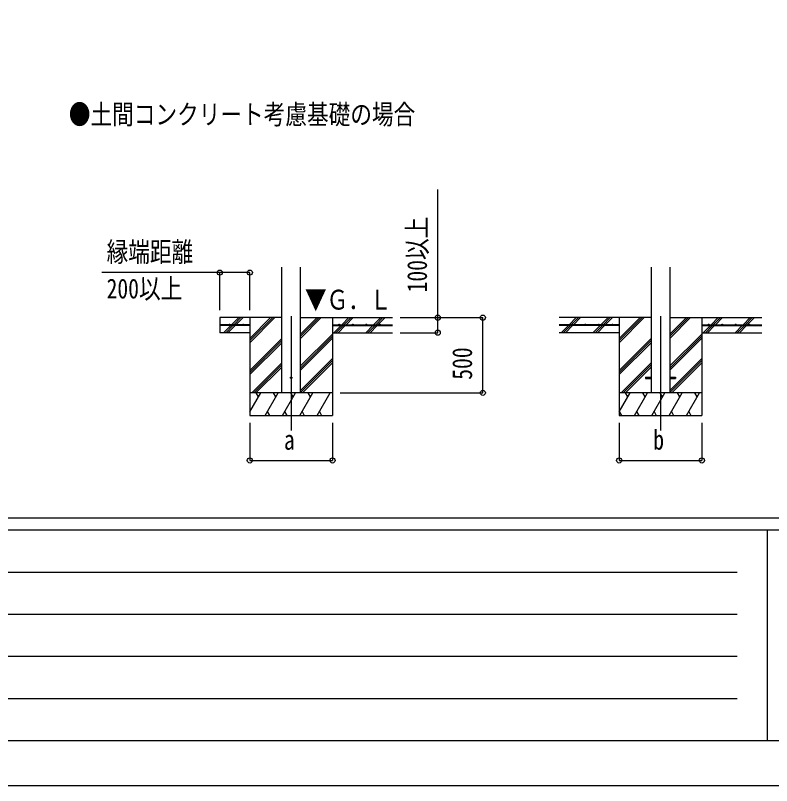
# Model space of a CAD drawing. Units: millimetres, scale not verified. Extents: x -16820 to 16820, y -11880 to 11880.
# Drawn here: x -10221 to -5191, y -11880 to -6756 of the extents above; entities that cross this region are included whole.
import ezdxf
from ezdxf.enums import TextEntityAlignment as Align

# ---------------------------------------------------------------- set-up
doc = ezdxf.new("R2010")
doc.units = ezdxf.units.MM
doc.header["$LTSCALE"] = 50
for name, color, linetype in [('0-2_USER1', 3, 'Continuous'), ('0-4_YKK_12', 2, 'Continuous'), ('0-5_YKK_13', 4, 'Continuous'), ('0-6_YKK_A1', 4, 'Continuous'), ('0-7_YKK_D', 6, 'Continuous'), ('0-8_YKK_ZWAK', 7, 'Continuous')]:
    doc.layers.add(name, color=color, linetype=linetype)
doc.styles.add('ＭＳ ゴシック', font='')
doc.styles.get('ＭＳ ゴシック').set_extended_font_data('MS Gothic')

msp = doc.modelspace()

# ---------------------------------------------------------------- linework, layer by layer
at = {"layer": '0-4_YKK_12'}
for p, q in [((-8386.92, -8757.79), (-8386.92, -9517)), ((-5929.92, -8757.79), (-5929.92, -9517))]:
    msp.add_line(p, q, dxfattribs=at)
at = {"layer": '0-5_YKK_13'}
for p, q in [((-6029.92, -9162.5), (-6029.92, -9171.5)), ((-6029.92, -9162.5), (-5992.42, -9162.5)), ((-5867.42, -9162.5), (-5829.92, -9162.5)), ((-5829.92, -9162.5), (-5829.92, -9171.5)), ((-6029.92, -9171.5), (-5992.42, -9171.5)), ((-5867.42, -9171.5), (-5829.92, -9171.5))]:
    msp.add_line(p, q, dxfattribs=at)
msp.add_circle((-8386.92, -9167), 5, dxfattribs=at)
at = {"layer": '0-6_YKK_A1'}
for p, q in [((-8449.42, -9267), (-8449.42, -8431.65)), ((-8324.42, -9267), (-8324.42, -8431.65)), ((-5992.42, -8430.65), (-5992.42, -9267)), ((-5867.42, -8430.65), (-5867.42, -9267)), ((-8782.96, -8814.5), (-8735.46, -8767)), ((-8768.81, -8814.5), (-8721.31, -8767)), ((-8754.67, -8814.5), (-8707.17, -8767)), ((-8661.92, -8767), (-8661.92, -9417)), ((-8661.92, -8933.88), (-8495.04, -8767)), ((-8661.92, -8919.74), (-8509.18, -8767)), ((-8661.92, -8905.6), (-8523.32, -8767)), ((-8324.42, -8904.75), (-8186.67, -8767)), ((-8324.42, -8890.61), (-8200.81, -8767)), ((-8324.42, -8876.46), (-8214.96, -8767)), ((-8324.42, -8767), (-7711.92, -8767)), ((-8111.92, -8767), (-8111.92, -9417)), ((-8050.32, -8814.5), (-8002.82, -8767)), ((-8036.18, -8814.5), (-7988.68, -8767)), ((-8022.04, -8814.5), (-7974.54, -8767)), ((-7838.19, -8814.5), (-7790.69, -8767)), ((-7824.05, -8814.5), (-7776.55, -8767)), ((-7809.91, -8814.5), (-7762.41, -8767)), ((-5992.42, -8767), (-6604.92, -8767)), ((-6538.09, -8814.5), (-6490.59, -8767)), ((-6519.09, -8809.64), (-6476.45, -8767)), ((-6509.8, -8814.5), (-6462.3, -8767)), ((-6325.96, -8814.5), (-6278.46, -8767)), ((-6311.81, -8814.5), (-6264.31, -8767)), ((-6297.67, -8814.5), (-6250.17, -8767)), ((-6204.92, -8767), (-6204.92, -9417)), ((-6204.92, -8933.88), (-6038.04, -8767)), ((-6204.92, -8919.74), (-6052.18, -8767)), ((-6204.92, -8905.6), (-6066.32, -8767)), ((-5867.42, -8904.75), (-5729.67, -8767)), ((-5867.42, -8890.61), (-5743.81, -8767)), ((-5867.42, -8876.46), (-5757.96, -8767)), ((-5867.42, -8767), (-5254.92, -8767)), ((-5654.92, -8767), (-5654.92, -9417)), ((-5593.32, -8814.5), (-5545.82, -8767)), ((-5579.18, -8814.5), (-5531.68, -8767)), ((-5565.04, -8814.5), (-5517.54, -8767)), ((-5381.19, -8814.5), (-5333.69, -8767)), ((-5367.05, -8814.5), (-5319.55, -8767)), ((-5352.91, -8814.5), (-5305.41, -8767)), ((-8661.92, -8814.5), (-8861.92, -8814.5)), ((-8661.92, -8819.5), (-8861.92, -8819.5)), ((-8834.05, -8865.6), (-8787.96, -8819.5)), ((-8821.31, -8867), (-8773.81, -8819.5)), ((-8807.17, -8867), (-8759.67, -8819.5)), ((-8661.92, -8814.5), (-8661.92, -8819.5)), ((-8111.92, -8814.5), (-7711.92, -8814.5)), ((-8111.92, -8814.5), (-8111.92, -8819.5)), ((-8111.92, -8819.5), (-7711.92, -8819.5)), ((-8102.82, -8867), (-8055.32, -8819.5)), ((-8088.68, -8867), (-8041.18, -8819.5)), ((-8074.54, -8867), (-8027.04, -8819.5)), ((-7890.69, -8867), (-7843.19, -8819.5)), ((-7876.55, -8867), (-7829.05, -8819.5)), ((-7862.41, -8867), (-7814.91, -8819.5)), ((-6204.92, -8814.5), (-6604.92, -8814.5)), ((-6204.92, -8819.5), (-6604.92, -8819.5)), ((-6590.59, -8867), (-6543.09, -8819.5)), ((-6576.45, -8867), (-6528.95, -8819.5)), ((-6562.3, -8867), (-6514.8, -8819.5)), ((-6523.95, -8814.5), (-6522.28, -8812.83)), ((-6377.05, -8865.6), (-6330.96, -8819.5)), ((-6364.31, -8867), (-6316.81, -8819.5)), ((-6350.17, -8867), (-6302.67, -8819.5)), ((-6204.92, -8814.5), (-6204.92, -8819.5)), ((-5654.92, -8814.5), (-5254.92, -8814.5)), ((-5654.92, -8814.5), (-5654.92, -8819.5)), ((-5654.92, -8819.5), (-5254.92, -8819.5)), ((-5645.82, -8867), (-5598.32, -8819.5)), ((-5631.68, -8867), (-5584.18, -8819.5)), ((-5617.54, -8867), (-5570.04, -8819.5)), ((-5433.69, -8867), (-5386.19, -8819.5)), ((-5419.55, -8867), (-5372.05, -8819.5)), ((-5405.41, -8867), (-5357.91, -8819.5)), ((-8661.92, -8867), (-8861.92, -8867)), ((-8661.92, -9117.73), (-8449.42, -8905.23)), ((-8324.42, -9088.59), (-8111.92, -8876.1)), ((-8324.42, -9102.74), (-8111.92, -8890.24)), ((-8324.42, -9116.88), (-8111.92, -8904.38)), ((-8111.92, -8867), (-7711.92, -8867)), ((-6204.92, -8867), (-6604.92, -8867)), ((-6204.92, -9117.73), (-5992.42, -8905.23)), ((-5867.42, -9088.59), (-5654.92, -8876.1)), ((-5867.42, -9102.74), (-5654.92, -8890.24)), ((-5867.42, -9116.88), (-5654.92, -8904.38)), ((-5654.92, -8867), (-5254.92, -8867)), ((-8661.92, -9131.87), (-8449.42, -8919.37)), ((-8661.92, -9146.01), (-8449.42, -8933.51)), ((-6204.92, -9131.87), (-5992.42, -8919.37)), ((-6204.92, -9146.01), (-5992.42, -8933.51)), ((-8649.06, -9267), (-8449.42, -9067.36)), ((-8324.42, -9250.72), (-8111.92, -9038.23)), ((-8324.42, -9264.87), (-8111.92, -9052.37)), ((-8312.41, -9267), (-8111.92, -9066.51)), ((-6192.06, -9267), (-5992.42, -9067.36)), ((-5867.42, -9250.72), (-5654.92, -9038.23)), ((-5867.42, -9264.87), (-5654.92, -9052.37)), ((-5855.41, -9267), (-5654.92, -9066.51)), ((-8634.92, -9267), (-8449.42, -9081.5)), ((-8620.78, -9267), (-8449.42, -9095.64)), ((-6177.92, -9267), (-5992.42, -9081.5)), ((-6163.78, -9267), (-5992.42, -9095.64)), ((-8111.92, -9267), (-8661.92, -9267)), ((-8661.92, -9392.45), (-8589.49, -9267)), ((-8604.49, -9292.98), (-8619.49, -9267)), ((-8560.62, -9417), (-8474.02, -9267)), ((-8489.02, -9292.98), (-8504.02, -9267)), ((-8445.15, -9417), (-8358.55, -9267)), ((-8373.55, -9292.98), (-8388.55, -9267)), ((-8329.68, -9417), (-8243.08, -9267)), ((-8258.08, -9292.98), (-8273.08, -9267)), ((-8214.21, -9417), (-8127.61, -9267)), ((-8157.61, -9267), (-8157.61, -9267)), ((-5654.92, -9267), (-6204.92, -9267)), ((-6204.92, -9392.45), (-6132.49, -9267)), ((-6147.49, -9292.98), (-6162.49, -9267)), ((-6103.62, -9417), (-6017.02, -9267)), ((-6032.02, -9292.98), (-6047.02, -9267)), ((-5988.15, -9417), (-5901.55, -9267)), ((-5916.55, -9292.98), (-5931.55, -9267)), ((-5872.68, -9417), (-5786.08, -9267)), ((-5801.08, -9292.98), (-5816.08, -9267)), ((-5757.21, -9417), (-5670.61, -9267)), ((-5685.61, -9292.98), (-5700.61, -9267)), ((-8661.92, -9417), (-8111.92, -9417)), ((-8545.63, -9391.02), (-8530.63, -9417)), ((-8430.16, -9391.02), (-8415.16, -9417)), ((-8314.68, -9391.02), (-8299.69, -9417)), ((-8199.22, -9391.02), (-8184.22, -9417)), ((-6204.92, -9417), (-5654.92, -9417)), ((-6204.1, -9391.02), (-6189.1, -9417)), ((-6088.63, -9391.02), (-6073.63, -9417)), ((-5973.16, -9391.02), (-5958.16, -9417)), ((-5857.68, -9391.02), (-5842.69, -9417)), ((-5742.22, -9391.02), (-5727.22, -9417))]:
    msp.add_line(p, q, dxfattribs=at)
msp.add_lwpolyline([(-8449.42, -8767), (-8861.92, -8767), (-8861.92, -8867)], dxfattribs=at)
for centre in [(-8796.92, -8812), (-8706.92, -8812), (-8066.92, -8812), (-7976.92, -8812), (-7886.92, -8812), (-7796.92, -8812), (-6519.92, -8812), (-6429.92, -8812), (-6339.92, -8812), (-6249.92, -8812), (-5609.92, -8812), (-5519.92, -8812), (-5429.92, -8812), (-5339.92, -8812)]:
    msp.add_circle(centre, 2.5, dxfattribs=at)
at = {"layer": '0-7_YKK_D'}
for p, q in [((-8861.92, -8717), (-8861.92, -8466)), ((-8661.92, -8717), (-8661.92, -8466)), ((-7661.92, -8767), (-7110.92, -8767)), ((-7661.92, -8767), (-7410.92, -8767)), ((-7111.92, -9267), (-7111.92, -8767)), ((-7661.92, -8867), (-7410.92, -8867)), ((-8061.92, -9267), (-7110.92, -9267)), ((-8661.92, -9467), (-8661.92, -9718)), ((-8111.92, -9467), (-8111.92, -9718)), ((-6204.92, -9467), (-6204.92, -9718)), ((-5654.92, -9467), (-5654.92, -9718)), ((-8661.92, -9717), (-8111.92, -9717)), ((-6204.92, -9717), (-5654.92, -9717))]:
    msp.add_line(p, q, dxfattribs=at)
for points in [[(-7411.92, -8867), (-7411.92, -8767), (-7411.92, -7914.2)], [(-8661.92, -8467), (-8861.92, -8467), (-9646.72, -8467)]]:
    msp.add_lwpolyline(points, dxfattribs=at)
for centre in [(-8861.92, -8467), (-8661.92, -8467), (-7411.92, -8767), (-7111.92, -8767), (-7411.92, -8867), (-7111.92, -9267), (-8661.92, -9717), (-8111.92, -9717), (-6204.92, -9717), (-5654.92, -9717)]:
    msp.add_circle(centre, 17, dxfattribs=at)
at = {"layer": '0-8_YKK_ZWAK'}
for p, q in [((15580.08, -10100), (-15619.92, -10100)), ((-5219.92, -10180), (-15619.92, -10180)), ((-5219.92, -10180), (-5219.92, -11580)), ((-19.92, -10180), (-5219.92, -10180)), ((-15449.92, -10460), (-5419.92, -10460)), ((-15449.92, -10740), (-5419.92, -10740)), ((-15449.92, -11020), (-5419.92, -11020)), ((-15449.92, -11300), (-5419.92, -11300)), ((-15619.92, -11580), (-5219.92, -11580)), ((-5219.92, -11580), (-19.92, -11580))]:
    msp.add_line(p, q, dxfattribs=at)
msp.add_lwpolyline([(-16820, -11880), (16820, -11880), (16820, 11880), (-16820, 11880)], close=True, dxfattribs=at)

# ---------------------------------------------------------------- texts
at = {"layer": '0-2_USER1', "style": 'ＭＳ ゴシック', "width": 0.8}
msp.add_text('●土間コンクリート考慮基礎の場合', height=132, dxfattribs=at).set_placement((-9865.95, -7520.3), align=Align.BOTTOM_LEFT)
at = {"layer": '0-6_YKK_A1', "style": 'ＭＳ ゴシック', "width": 0.8}
msp.add_text('▼Ｇ．Ｌ', height=132, dxfattribs=at).set_placement((-8295.26, -8752.91), align=Align.BOTTOM_LEFT)
at = {"layer": '0-7_YKK_D', "style": 'ＭＳ ゴシック', "width": 0.8}
for s, p in [('100以上', (-7443.92, -8599)), ('500', (-7143.92, -9180.2))]:
    msp.add_text(s, height=132, rotation=90, dxfattribs=at).set_placement(p, align=Align.BOTTOM_LEFT)
for s, p in [('縁端距離', (-9614.72, -8435)), ('200以上', (-9614.72, -8679)), ('b', (-5977.92, -9685)), ('a', (-8434.92, -9685))]:
    msp.add_text(s, height=132, dxfattribs=at).set_placement(p, align=Align.BOTTOM_LEFT)

doc.saveas('drawing.dxf')
